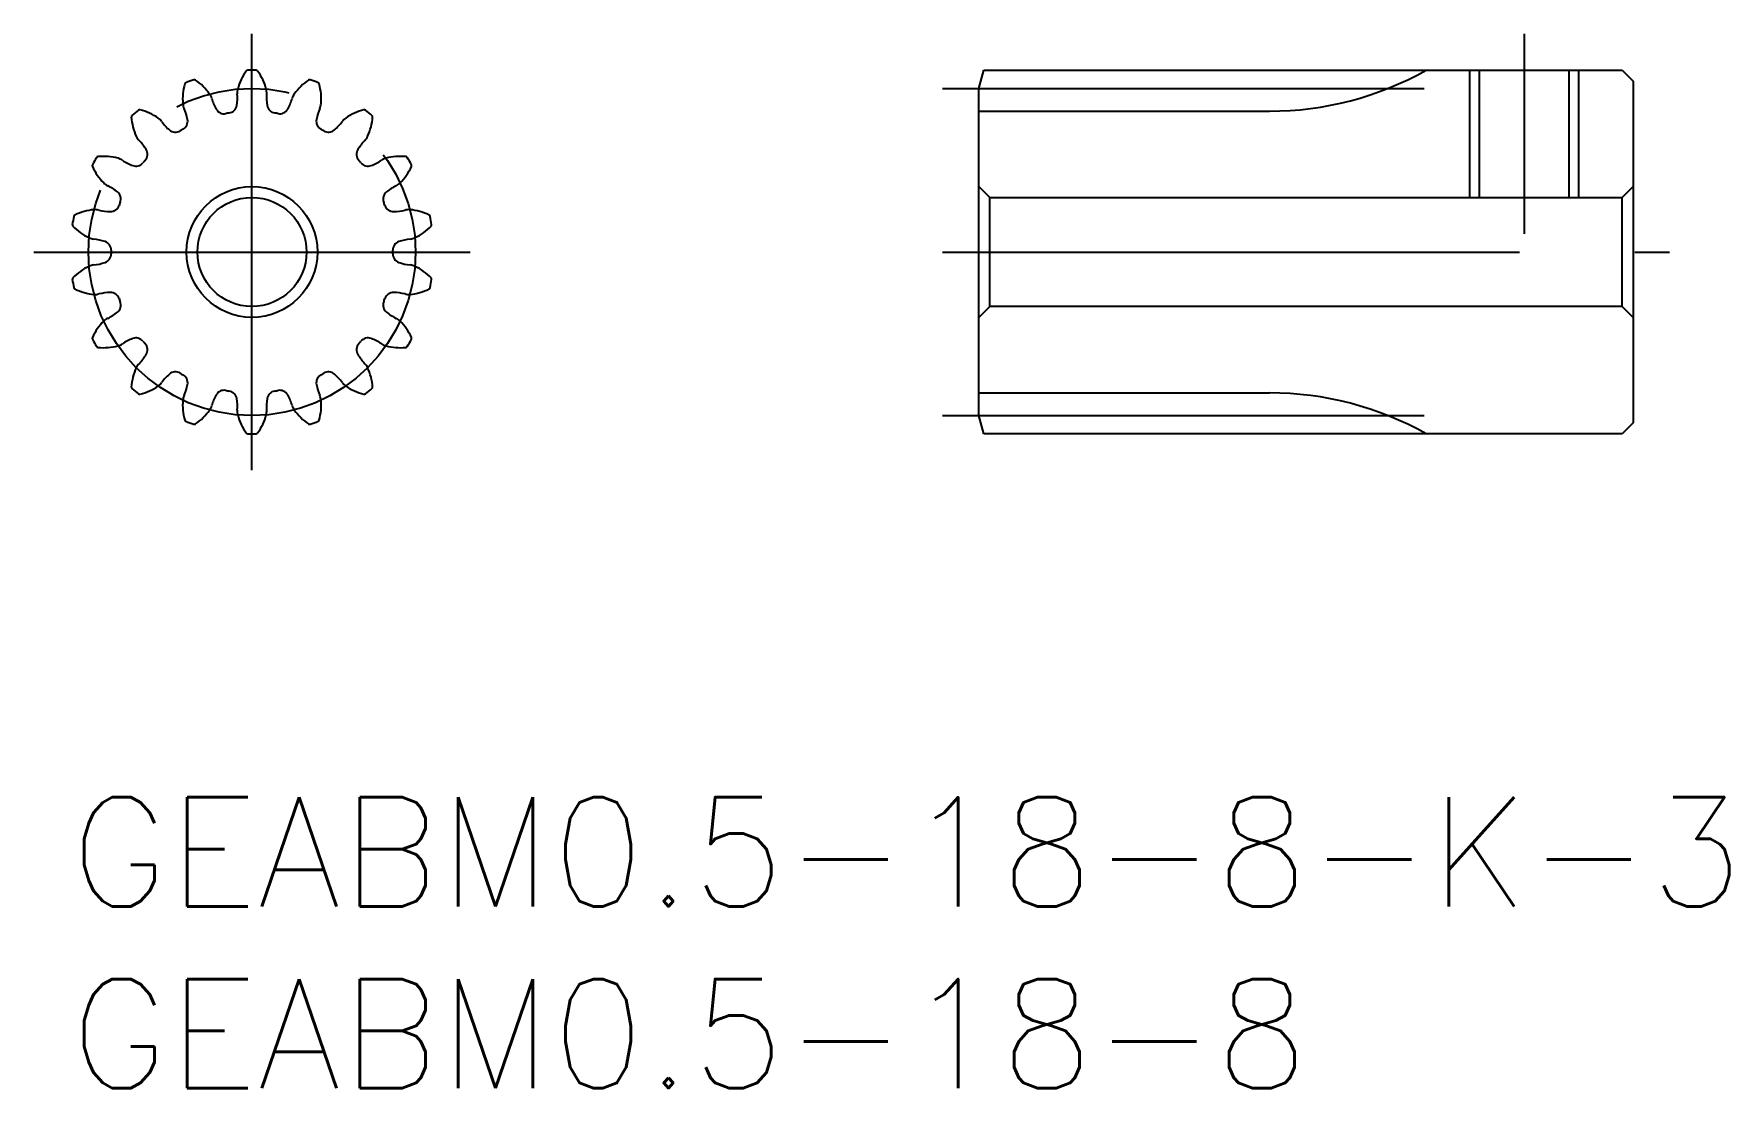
# Model space of a CAD drawing. Extents: x -1 to 45.6, y -8 to 21.
import ezdxf

# ---------------------------------------------------------------- set-up
doc = ezdxf.new("R2010")
doc.units = 0
doc.header["$LTSCALE"] = 0.5
doc.linetypes.add('CENTER', pattern=[50.8, 31.75, -6.35, 6.35, -6.35])
for name, color, linetype in [('MSM_CENTER', 1, 'CENTER'), ('MSM_CONTINUOUS', 7, 'CONTINUOUS'), ('MSM_NARROW', 5, 'CONTINUOUS'), ('MSM_PART_NUMBER', 7, 'CONTINUOUS')]:
    doc.layers.add(name, color=color, linetype=linetype)
doc.styles.get("Standard").update_dxf_attribs({"font": 'txt.shx', "height": 1, "bigfont": 'bigfont.shx'})

# ---------------------------------------------------------------- blocks, each defined once
blk = doc.blocks.new('*U3')
at = {"layer": 'MSM_PART_NUMBER'}
blk.add_text('GEABM0.5-18-8', height=3, dxfattribs=at).set_placement((0, -8))
blk = doc.blocks.new('*U4')
at = {"layer": 'MSM_PART_NUMBER'}
blk.add_text('GEABM0.5-18-8-K-3', height=3, dxfattribs=at).set_placement((0, -3))

msp = doc.modelspace()

# ---------------------------------------------------------------- linework, layer by layer
at = {"layer": 'MSM_CENTER'}
for p, q in [((5, 9), (5, 21)), ((40, 21), (40, 15.5)), ((24, 19.5), (37.257, 19.5)), ((-1, 15), (11, 15)), ((24, 15), (44, 15)), ((24, 10.5), (37.257, 10.5))]:
    msp.add_line(p, q, dxfattribs=at)
msp.add_circle((5, 15), 4.5, dxfattribs=at)
at = {"layer": 'MSM_CONTINUOUS'}
for p, q in [((25, 19.5), (25.134, 20)), ((25.134, 20), (42.7, 20)), ((38.77, 20), (38.77, 16.5)), ((41.229, 20), (41.229, 16.5)), ((42.7, 20), (43, 19.7)), ((43, 19.7), (43, 10.3)), ((25, 10.5), (25, 19.5)), ((25, 18.875), (33, 18.875)), ((25.3, 16.5), (25, 16.8)), ((43, 16.8), (42.7, 16.5)), ((25.3, 16.5), (42.7, 16.5)), ((25.3, 13.5), (25.3, 16.5)), ((42.7, 13.5), (42.7, 16.5)), ((25, 13.2), (25.3, 13.5)), ((42.7, 13.5), (25.3, 13.5)), ((42.7, 13.5), (43, 13.2)), ((25, 11.125), (33, 11.125)), ((25.134, 10), (25, 10.5)), ((43, 10.3), (42.7, 10)), ((42.7, 10), (25.134, 10))]:
    msp.add_line(p, q, dxfattribs=at)
for radius in [1.8, 1.5]:
    msp.add_circle((5, 15), radius, dxfattribs=at)
for centre, radius, start, end in [((4.593, 19.209), 1.5, 163.9157, 185), ((3.199, 19.611), 0.05, 111.3328, 163.9157), ((5, 15), 5, 108.6672, 111.3328), ((3.416, 19.69), 0.05, 56.0843, 108.6672), ((2.607, 18.486), 1.5, 35, 56.0843), ((6.057, 19.095), 1.5, 143.9157, 165), ((4.885, 19.949), 0.05, 91.3328, 143.9157), ((5, 15), 5, 88.6672, 91.3328), ((5.115, 19.949), 0.05, 36.0843, 88.6672), ((3.943, 19.095), 1.5, 15, 36.0843), ((7.393, 18.486), 1.5, 123.9157, 145), ((6.584, 19.69), 0.05, 71.3328, 123.9157), ((5, 15), 5, 68.6672, 71.3328), ((6.801, 19.611), 0.05, 16.0843, 68.6672), ((5.407, 19.209), 1.5, 355, 16.0843), ((33, 27.675), 8.8, 270, 299.2895), ((3.503, 19.114), 0.406, 15.9677, 35), ((5.224, 19.608), 1.385, 196.0307, 209.2607), ((3.214, 19.253), 1.385, 350.7393, 3.9693), ((5, 19.378), 0.406, 165, 184.0323), ((5, 19.378), 0.406, 355.9677, 15), ((6.786, 19.253), 1.385, 176.0307, 189.2607), ((4.776, 19.608), 1.385, 330.7393, 343.9693), ((6.497, 19.114), 0.406, 145, 164.0323), ((1.731, 18.717), 0.05, 131.3328, 183.9157), ((3.177, 18.816), 1.5, 183.9157, 205), ((5, 15), 5, 128.6672, 131.3328), ((1.907, 18.865), 0.05, 76.0843, 128.6672), ((1.559, 17.457), 1.5, 55, 76.0843), ((2.186, 18.354), 0.406, 35.9677, 55), ((3.503, 19.114), 0.406, 185, 204.0323), ((1.867, 18.386), 1.385, 10.7393, 23.9693), ((4.234, 19.053), 0.25, 209.2607, 280.7017), ((5, 15), 3.875, 99.2983, 100.7017), ((4.334, 19.071), 0.25, 279.2983, 350.7393), ((5.666, 19.071), 0.25, 189.2607, 260.7017), ((5, 15), 3.875, 79.2983, 80.7017), ((5.766, 19.053), 0.25, 259.2983, 330.7393), ((8.133, 18.386), 1.385, 156.0307, 169.2607), ((6.497, 19.114), 0.406, 335.9677, 355), ((7.814, 18.354), 0.406, 125, 144.0323), ((8.441, 17.457), 1.5, 103.9157, 125), ((8.093, 18.865), 0.05, 51.3328, 103.9157), ((5, 15), 5, 48.6672, 51.3328), ((6.823, 18.816), 1.5, 335, 356.0843), ((8.269, 18.717), 0.05, 356.0843, 48.6672), ((3.634, 19.407), 1.385, 216.0307, 229.2607), ((2.894, 18.547), 0.25, 229.2607, 300.7017), ((5, 15), 3.875, 119.2983, 120.7017), ((2.981, 18.597), 0.25, 299.2983, 10.7393), ((7.019, 18.597), 0.25, 169.2607, 240.7017), ((5, 15), 3.875, 59.2983, 60.7017), ((7.106, 18.547), 0.25, 239.2983, 310.7393), ((6.366, 19.407), 1.385, 310.7393, 323.9693), ((2.186, 18.354), 0.406, 205, 224.0323), ((0.898, 17.11), 1.385, 30.7393, 43.9693), ((1.873, 17.69), 0.25, 319.2983, 30.7393), ((8.127, 17.69), 0.25, 149.2607, 220.7017), ((9.102, 17.11), 1.385, 136.0307, 149.2607), ((7.814, 18.354), 0.406, 315.9677, 335), ((0.657, 17.375), 0.05, 151.3328, 203.9157), ((1.982, 17.962), 1.5, 203.9157, 225), ((5, 15), 5, 148.6672, 151.3328), ((0.772, 17.574), 0.05, 96.0843, 148.6672), ((0.926, 16.132), 1.5, 75, 96.0843), ((1.209, 17.189), 0.406, 55.9677, 75), ((2.21, 18.674), 1.385, 236.0307, 249.2607), ((1.808, 17.613), 0.25, 249.2607, 320.7017), ((5, 15), 3.875, 139.2983, 140.7017), ((5, 15), 3.875, 39.2983, 40.7017), ((8.192, 17.613), 0.25, 219.2983, 290.7393), ((7.79, 18.674), 1.385, 290.7393, 303.9693), ((8.791, 17.189), 0.406, 105, 124.0323), ((9.074, 16.132), 1.5, 83.9157, 105), ((8.018, 17.962), 1.5, 315, 336.0843), ((9.228, 17.574), 0.05, 31.3328, 83.9157), ((5, 15), 5, 28.6672, 31.3328), ((9.343, 17.375), 0.05, 336.0843, 28.6672), ((1.209, 17.189), 0.406, 225, 244.0323), ((0.423, 15.58), 1.385, 50.7393, 63.9693), ((9.577, 15.58), 1.385, 116.0307, 129.2607), ((8.791, 17.189), 0.406, 295.9677, 315), ((1.141, 16.458), 0.25, 339.2983, 50.7393), ((5, 15), 3.875, 159.2983, 160.7017), ((8.859, 16.458), 0.25, 129.2607, 200.7017), ((5, 15), 3.875, 19.2983, 20.7017), ((5, 15), 5, 168.6672, 171.3328), ((0.147, 15.973), 0.05, 116.0843, 168.6672), ((0.784, 14.67), 1.5, 95, 116.0843), ((0.689, 15.76), 0.406, 75.9677, 95), ((1.121, 17.498), 1.385, 256.0307, 269.2607), ((1.107, 16.363), 0.25, 269.2607, 340.7017), ((8.893, 16.363), 0.25, 199.2983, 270.7393), ((8.879, 17.498), 1.385, 270.7393, 283.9693), ((9.311, 15.76), 0.406, 85, 104.0323), ((9.216, 14.67), 1.5, 63.9157, 85), ((9.853, 15.973), 0.05, 11.3328, 63.9157), ((5, 15), 5, 8.6672, 11.3328), ((0.107, 15.746), 0.05, 171.3328, 223.9157), ((1.151, 16.752), 1.5, 223.9157, 245), ((0.689, 15.76), 0.406, 245, 264.0323), ((9.311, 15.76), 0.406, 275.9677, 295), ((8.849, 16.752), 1.5, 295, 316.0843), ((9.893, 15.746), 0.05, 316.0843, 8.6672), ((0.501, 13.979), 1.385, 70.7393, 83.9693), ((0.875, 15.051), 0.25, 359.2983, 70.7393), ((0.875, 14.949), 0.25, 289.2607, 0.7017), ((5, 15), 3.875, 179.2983, 180.7017), ((9.125, 15.051), 0.25, 109.2607, 180.7017), ((5, 15), 3.875, 359.2983, 0.7017), ((9.125, 14.949), 0.25, 179.2983, 250.7393), ((9.499, 13.979), 1.385, 96.0307, 109.2607), ((1.151, 13.248), 1.5, 115, 136.0843), ((0.689, 14.24), 0.406, 95.9677, 115), ((0.501, 16.021), 1.385, 276.0307, 289.2607), ((9.499, 16.021), 1.385, 250.7393, 263.9693), ((9.311, 14.24), 0.406, 65, 84.0323), ((8.849, 13.248), 1.5, 43.9157, 65), ((0.107, 14.254), 0.05, 136.0843, 188.6672), ((5, 15), 5, 188.6672, 191.3328), ((0.147, 14.027), 0.05, 191.3328, 243.9157), ((9.853, 14.027), 0.05, 296.0843, 348.6672), ((5, 15), 5, 348.6672, 351.3328), ((9.893, 14.254), 0.05, 351.3328, 43.9157), ((0.784, 15.33), 1.5, 243.9157, 265), ((0.689, 14.24), 0.406, 265, 284.0323), ((1.121, 12.502), 1.385, 90.7393, 103.9693), ((1.107, 13.637), 0.25, 19.2983, 90.7393), ((1.141, 13.542), 0.25, 309.2607, 20.7017), ((5, 15), 3.875, 199.2983, 200.7017), ((8.859, 13.542), 0.25, 159.2983, 230.7393), ((5, 15), 3.875, 339.2983, 340.7017), ((8.893, 13.637), 0.25, 89.2607, 160.7017), ((8.879, 12.502), 1.385, 76.0307, 89.2607), ((9.311, 14.24), 0.406, 255.9677, 275), ((9.216, 15.33), 1.5, 275, 296.0843), ((1.982, 12.038), 1.5, 135, 156.0843), ((1.209, 12.811), 0.406, 115.9677, 135), ((0.423, 14.42), 1.385, 296.0307, 309.2607), ((9.577, 14.42), 1.385, 230.7393, 243.9693), ((8.791, 12.811), 0.406, 45, 64.0323), ((8.018, 12.038), 1.5, 23.9157, 45), ((0.657, 12.625), 0.05, 156.0843, 208.6672), ((5, 15), 5, 208.6672, 211.3328), ((2.21, 11.326), 1.385, 110.7393, 123.9693), ((1.808, 12.387), 0.25, 39.2983, 110.7393), ((8.192, 12.387), 0.25, 69.2607, 140.7017), ((7.79, 11.326), 1.385, 56.0307, 69.2607), ((5, 15), 5, 328.6672, 331.3328), ((9.343, 12.625), 0.05, 331.3328, 23.9157), ((0.772, 12.426), 0.05, 211.3328, 263.9157), ((0.926, 13.868), 1.5, 263.9157, 285), ((1.209, 12.811), 0.406, 285, 304.0323), ((0.898, 12.89), 1.385, 316.0307, 329.2607), ((5, 15), 3.875, 219.2983, 220.7017), ((1.873, 12.31), 0.25, 329.2607, 40.7017), ((8.127, 12.31), 0.25, 139.2983, 210.7393), ((9.102, 12.89), 1.385, 210.7393, 223.9693), ((5, 15), 3.875, 319.2983, 320.7017), ((8.791, 12.811), 0.406, 235.9677, 255), ((9.074, 13.868), 1.5, 255, 276.0843), ((9.228, 12.426), 0.05, 276.0843, 328.6672), ((3.177, 11.184), 1.5, 155, 176.0843), ((2.186, 11.646), 0.406, 135.9677, 155), ((2.894, 11.453), 0.25, 59.2983, 130.7393), ((5, 15), 3.875, 239.2983, 240.7017), ((5, 15), 3.875, 299.2983, 300.7017), ((7.106, 11.453), 0.25, 49.2607, 120.7017), ((7.814, 11.646), 0.406, 25, 44.0323), ((6.823, 11.184), 1.5, 3.9157, 25), ((1.731, 11.283), 0.05, 176.0843, 228.6672), ((5, 15), 5, 228.6672, 231.3328), ((1.559, 12.543), 1.5, 283.9157, 305), ((2.186, 11.646), 0.406, 305, 324.0323), ((3.634, 10.593), 1.385, 130.7393, 143.9693), ((2.981, 11.403), 0.25, 349.2607, 60.7017), ((1.867, 11.614), 1.385, 336.0307, 349.2607), ((4.234, 10.947), 0.25, 79.2983, 150.7393), ((5.766, 10.947), 0.25, 29.2607, 100.7017), ((7.019, 11.403), 0.25, 119.2983, 190.7393), ((8.133, 11.614), 1.385, 190.7393, 203.9693), ((6.366, 10.593), 1.385, 36.0307, 49.2607), ((7.814, 11.646), 0.406, 215.9677, 235), ((8.441, 12.543), 1.5, 235, 256.0843), ((5, 15), 5, 308.6672, 311.3328), ((8.269, 11.283), 0.05, 311.3328, 3.9157), ((1.907, 11.135), 0.05, 231.3328, 283.9157), ((4.593, 10.791), 1.5, 175, 196.0843), ((3.503, 10.886), 0.406, 155.9677, 175), ((3.503, 10.886), 0.406, 325, 344.0323), ((5.224, 10.392), 1.385, 150.7393, 163.9693), ((5, 15), 3.875, 259.2983, 260.7017), ((4.334, 10.929), 0.25, 9.2607, 80.7017), ((3.214, 10.747), 1.385, 356.0307, 9.2607), ((6.786, 10.747), 1.385, 170.7393, 183.9693), ((5.666, 10.929), 0.25, 99.2983, 170.7393), ((5, 15), 3.875, 279.2983, 280.7017), ((4.776, 10.392), 1.385, 16.0307, 29.2607), ((6.497, 10.886), 0.406, 195.9677, 215), ((5.407, 10.791), 1.5, 343.9157, 5), ((6.497, 10.886), 0.406, 5, 24.0323), ((8.093, 11.135), 0.05, 256.0843, 308.6672), ((33, 2.325), 8.8, 60.7105, 90), ((3.199, 10.389), 0.05, 196.0843, 248.6672), ((5, 15), 5, 248.6672, 251.3328), ((3.416, 10.31), 0.05, 251.3328, 303.9157), ((2.607, 11.514), 1.5, 303.9157, 325), ((5, 10.622), 0.406, 175.9677, 195), ((6.057, 10.905), 1.5, 195, 216.0843), ((3.943, 10.905), 1.5, 323.9157, 345), ((5, 10.622), 0.406, 345, 4.0323), ((7.393, 11.514), 1.5, 215, 236.0843), ((6.584, 10.31), 0.05, 236.0843, 288.6672), ((5, 15), 5, 288.6672, 291.3328), ((6.801, 10.389), 0.05, 291.3328, 343.9157), ((4.885, 10.051), 0.05, 216.0843, 268.6672), ((5, 15), 5, 268.6672, 271.3328), ((5.115, 10.051), 0.05, 271.3328, 323.9157)]:
    msp.add_arc(centre, radius, start, end, dxfattribs=at)
at = {"layer": 'MSM_NARROW'}
for p, q in [((38.5, 20), (38.5, 16.5)), ((41.5, 20), (41.5, 16.5))]:
    msp.add_line(p, q, dxfattribs=at)

# ---------------------------------------------------------------- block references
at = {"layer": 'MSM_CONTINUOUS'}
for name in ['*U4', '*U3']:
    msp.add_blockref(name, (0, 0), dxfattribs=at)

doc.saveas('drawing.dxf')
